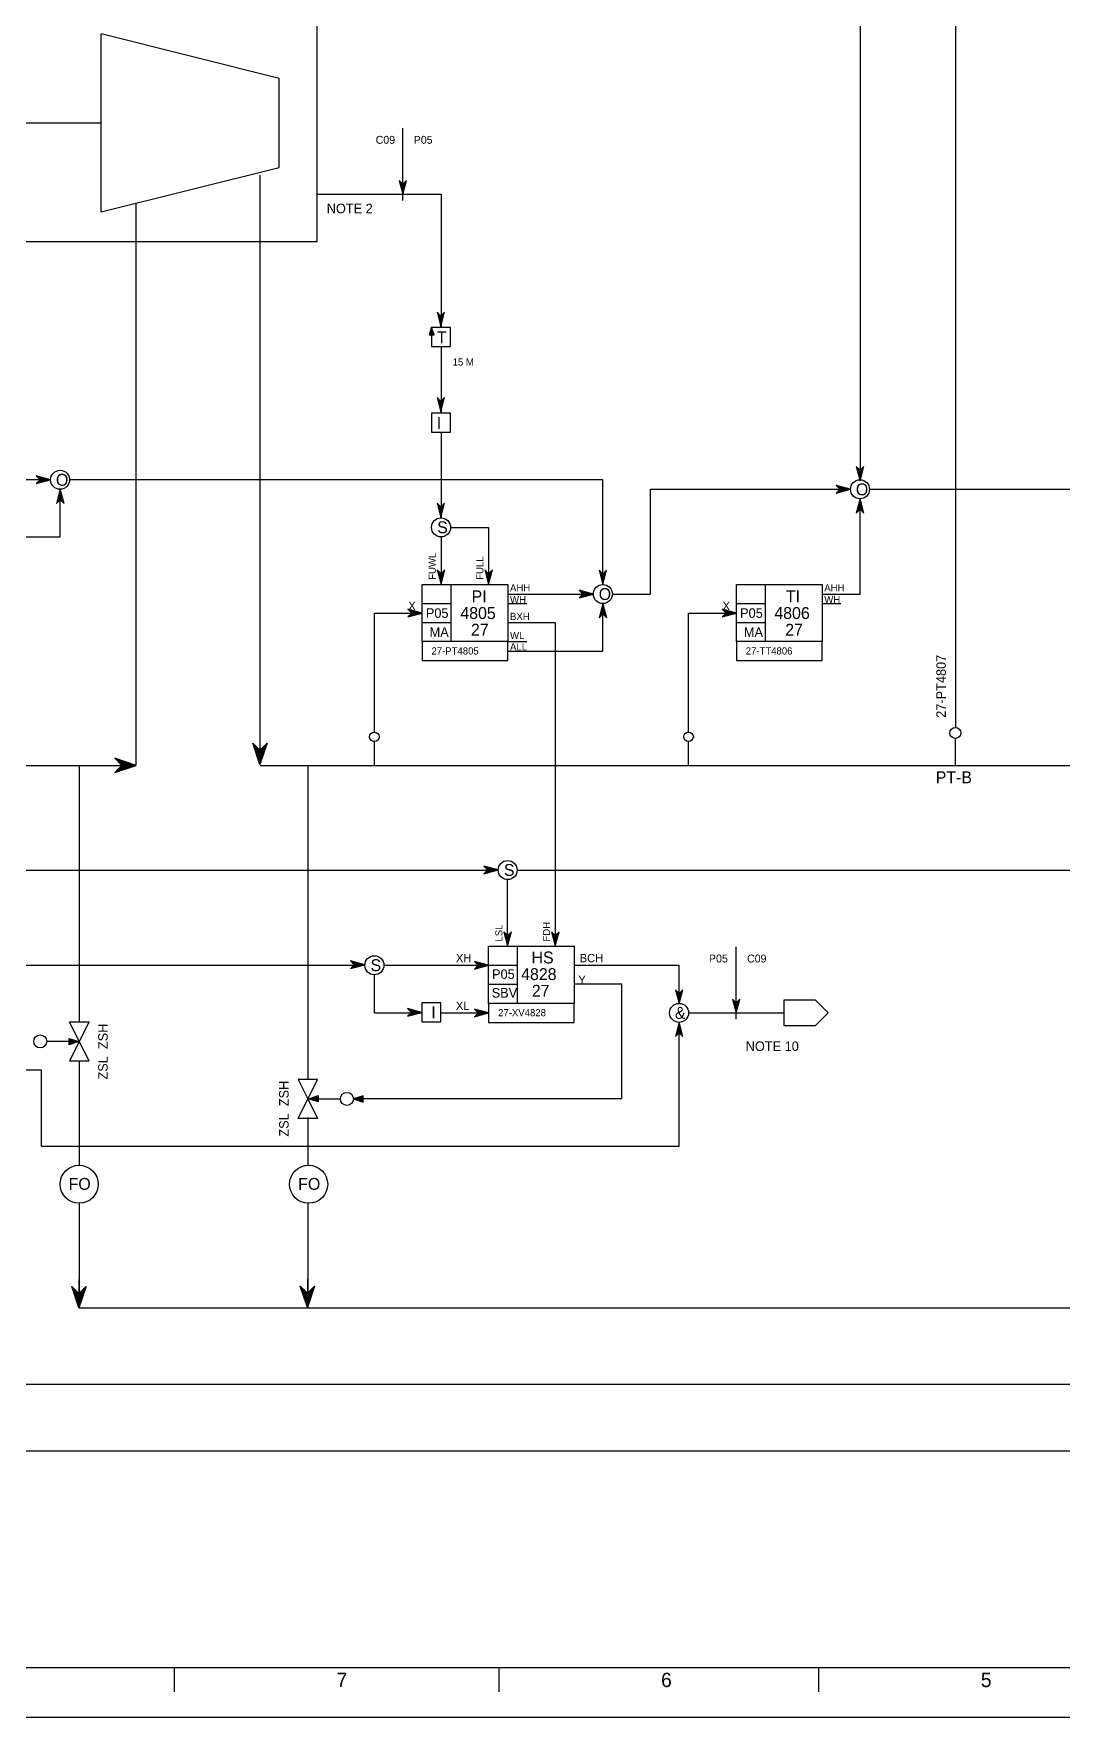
# Model space of a CAD drawing. Extents: x 0 to 841, y 0 to 594.
# Drawn here: x 321.6 to 537.7, y 0 to 353.7 of the extents above; entities that cross this region are included whole.
import ezdxf

# ---------------------------------------------------------------- set-up
doc = ezdxf.new("R2010")
doc.units = 0
for name, color, linetype in [('01-LIN-025-A', 7, 'Continuous'), ('08-LIN-050-A', 7, 'Continuous'), ('09-LIN-050-B', 7, 'Continuous'), ('12-LIN-100-A', 7, 'Continuous'), ('18-LIN-025-SP', 7, 'Continuous'), ('45-', 7, 'Continuous'), ('46-', 7, 'Continuous'), ('47-', 7, 'Continuous'), ('48-BOR-018', 7, 'Continuous'), ('50-REV-035-TRNG', 7, 'Continuous'), ('60-', 7, 'Continuous')]:
    doc.layers.add(name, color=color, linetype=linetype)

msp = doc.modelspace()

# ---------------------------------------------------------------- linework, layer by layer
at = {"layer": '01-LIN-025-A'}
for p, q in [((407.18, 288), (407.18, 274)), ((407.18, 270), (407.18, 252)), ((407.18, 248), (407.18, 238)), ((421.18, 236), (439.18, 236)), ((421.18, 234), (425.18, 234)), ((487.18, 234), (491.18, 234)), ((421.18, 226), (425.18, 226)), ((301.18, 178), (419.18, 178)), ((421.18, 162), (421.18, 176)), ((393.18, 148), (393.18, 156)), ((457.18, 150), (457.18, 158)), ((457.18, 120), (457.18, 146)), ((323.18, 136), (323.18, 120)), ((281.18, 56), (594, 56)), ((648.95, 10.38), (10.33, 10.38)), ((648.95, 10.38), (10.33, 10.38)), ((351.14, 10.38), (351.14, 5.35)), ((351.14, 10.38), (351.14, 5.35)), ((419.3, 10.38), (419.3, 5.35)), ((419.3, 10.38), (419.3, 5.35)), ((486.46, 10.38), (486.46, 5.35)), ((486.46, 10.38), (486.46, 5.35))]:
    msp.add_line(p, q, dxfattribs=at)
for points in [[(515.21, 475.01), (515.21, 208)], [(495.18, 426), (495.18, 262)], [(399.18, 318.7), (399.18, 333.85)], [(381.18, 320), (407.18, 320)], [(407.18, 320), (407.18, 292)], [(325.18, 260), (263.18, 260), (263.18, 236), (249.18, 236)], [(441.18, 238), (441.18, 260), (329.18, 260)], [(313.18, 248), (327.18, 248), (327.18, 258)], [(443.18, 236), (451.18, 236), (451.18, 258), (493.18, 258)], [(487.18, 236), (495.18, 236), (495.18, 256)], [(497.18, 258), (596, 258), (738, 258)], [(409.18, 250), (415.18, 250), (417.18, 250), (417.18, 238)], [(423.18, 178), (640, 178), (640, 244), (668, 244)], [(421.18, 224), (441.18, 224), (441.18, 234)], [(421.18, 230), (431.18, 230), (431.18, 162)], [(369.16, 206.17), (369.16, 200.17)], [(367.66, 204.67), (369.16, 203.17), (370.66, 204.67), (369.16, 200.17), (367.66, 204.67)], [(367.76, 204.57), (367.69, 204.57)], [(367.86, 204.47), (367.72, 204.47)], [(367.96, 204.37), (367.76, 204.37)], [(368.06, 204.27), (367.79, 204.27)], [(368.16, 204.17), (367.82, 204.17)], [(368.26, 204.07), (367.86, 204.07)], [(368.36, 203.97), (367.89, 203.97)], [(368.46, 203.87), (367.92, 203.87)], [(368.56, 203.77), (367.96, 203.77)], [(368.66, 203.67), (367.99, 203.67)], [(368.76, 203.57), (368.02, 203.57)], [(368.86, 203.47), (368.06, 203.47)], [(368.96, 203.37), (368.09, 203.37)], [(369.06, 203.27), (368.12, 203.27)], [(369.16, 203.17), (368.16, 203.17)], [(370.12, 203.07), (368.19, 203.07)], [(370.09, 202.97), (368.22, 202.97)], [(370.06, 202.87), (368.26, 202.87)], [(370.02, 202.77), (368.29, 202.77)], [(369.99, 202.67), (368.32, 202.67)], [(369.96, 202.57), (368.36, 202.57)], [(369.92, 202.47), (368.39, 202.47)], [(369.89, 202.37), (368.42, 202.37)], [(369.86, 202.27), (368.46, 202.27)], [(369.82, 202.17), (368.49, 202.17)], [(369.79, 202.07), (368.52, 202.07)], [(369.76, 201.97), (368.56, 201.97)], [(369.72, 201.87), (368.59, 201.87)], [(369.69, 201.77), (368.62, 201.77)], [(369.66, 201.67), (368.66, 201.67)], [(370.16, 203.17), (369.16, 203.17)], [(370.19, 203.27), (369.26, 203.27)], [(370.22, 203.37), (369.36, 203.37)], [(370.26, 203.47), (369.46, 203.47)], [(370.29, 203.57), (369.56, 203.57)], [(370.32, 203.67), (369.66, 203.67)], [(370.36, 203.77), (369.76, 203.77)], [(370.39, 203.87), (369.86, 203.87)], [(370.42, 203.97), (369.96, 203.97)], [(370.46, 204.07), (370.06, 204.07)], [(370.49, 204.17), (370.16, 204.17)], [(370.52, 204.27), (370.26, 204.27)], [(370.56, 204.37), (370.36, 204.37)], [(370.59, 204.47), (370.46, 204.47)], [(370.62, 204.57), (370.56, 204.57)], [(337.18, 200), (343.18, 200)], [(338.68, 201.5), (340.18, 200), (338.68, 198.5), (343.18, 200), (338.68, 201.5)], [(338.78, 201.4), (338.78, 201.47)], [(338.78, 198.53), (338.78, 198.6)], [(338.88, 201.3), (338.88, 201.43)], [(338.88, 198.57), (338.88, 198.7)], [(338.98, 201.2), (338.98, 201.4)], [(338.98, 198.6), (338.98, 198.8)], [(339.08, 201.1), (339.08, 201.37)], [(339.08, 198.63), (339.08, 198.9)], [(339.18, 201), (339.18, 201.33)], [(339.18, 198.67), (339.18, 199)], [(339.28, 200.9), (339.28, 201.3)], [(339.28, 198.7), (339.28, 199.1)], [(339.38, 200.8), (339.38, 201.27)], [(339.38, 198.73), (339.38, 199.2)], [(339.48, 200.7), (339.48, 201.23)], [(339.48, 198.77), (339.48, 199.3)], [(339.58, 200.6), (339.58, 201.2)], [(339.58, 198.8), (339.58, 199.4)], [(339.68, 200.5), (339.68, 201.17)], [(339.68, 198.83), (339.68, 199.5)], [(339.78, 200.4), (339.78, 201.13)], [(339.78, 198.87), (339.78, 199.6)], [(339.88, 200.3), (339.88, 201.1)], [(339.88, 198.9), (339.88, 199.7)], [(339.98, 200.2), (339.98, 201.07)], [(339.98, 198.93), (339.98, 199.8)], [(340.08, 200.1), (340.08, 201.03)], [(340.08, 198.97), (340.08, 199.9)], [(340.18, 200), (340.18, 201)], [(340.18, 199), (340.18, 200)], [(340.28, 199.03), (340.28, 200.97)], [(340.38, 199.07), (340.38, 200.93)], [(340.48, 199.1), (340.48, 200.9)], [(340.58, 199.13), (340.58, 200.87)], [(340.68, 199.17), (340.68, 200.83)], [(340.78, 199.2), (340.78, 200.8)], [(340.88, 199.23), (340.88, 200.77)], [(340.98, 199.27), (340.98, 200.73)], [(341.08, 199.3), (341.08, 200.7)], [(341.18, 199.33), (341.18, 200.67)], [(341.28, 199.37), (341.28, 200.63)], [(341.38, 199.4), (341.38, 200.6)], [(341.48, 199.43), (341.48, 200.57)], [(341.58, 199.47), (341.58, 200.53)], [(341.68, 199.5), (341.68, 200.5)], [(341.78, 199.53), (341.78, 200.47)], [(341.88, 199.57), (341.88, 200.43)], [(341.98, 199.6), (341.98, 200.4)], [(342.08, 199.63), (342.08, 200.37)], [(342.18, 199.67), (342.18, 200.33)], [(342.28, 199.7), (342.28, 200.3)], [(342.38, 199.73), (342.38, 200.27)], [(342.48, 199.77), (342.48, 200.23)], [(342.58, 199.8), (342.58, 200.2)], [(342.68, 199.83), (342.68, 200.17)], [(342.78, 199.87), (342.78, 200.13)], [(342.88, 199.9), (342.88, 200.1)], [(342.98, 199.93), (342.98, 200.07)], [(343.08, 199.97), (343.08, 200.03)], [(369.62, 201.57), (368.69, 201.57)], [(369.59, 201.47), (368.72, 201.47)], [(369.56, 201.37), (368.76, 201.37)], [(369.52, 201.27), (368.79, 201.27)], [(369.49, 201.17), (368.82, 201.17)], [(369.46, 201.07), (368.86, 201.07)], [(369.42, 200.97), (368.89, 200.97)], [(369.39, 200.87), (368.92, 200.87)], [(369.36, 200.77), (368.96, 200.77)], [(369.32, 200.67), (368.99, 200.67)], [(369.29, 200.57), (369.02, 200.57)], [(369.26, 200.47), (369.06, 200.47)], [(369.22, 200.37), (369.09, 200.37)], [(369.19, 200.27), (369.12, 200.27)], [(469.18, 146.7), (469.18, 161.85)], [(273.18, 158), (389.18, 158)], [(395.18, 158), (417.18, 158)], [(435.18, 158), (457.18, 158)], [(389.18, 130), (445.18, 130), (445.18, 154), (435.18, 154)], [(393.18, 148), (403.18, 148)], [(407.18, 148), (417.18, 148)], [(459.18, 148), (479.18, 148)], [(313.18, 136), (323.18, 136)], [(323.18, 120), (457.18, 120)], [(331.13, 92.02), (331.13, 86.02)], [(379.13, 92.09), (379.13, 86.09)], [(329.63, 90.52), (331.13, 89.02), (332.63, 90.52), (331.13, 86.02), (329.63, 90.52)], [(329.73, 90.42), (329.66, 90.42)], [(329.83, 90.32), (329.7, 90.32)], [(329.93, 90.22), (329.73, 90.22)], [(330.03, 90.12), (329.76, 90.12)], [(330.13, 90.02), (329.8, 90.02)], [(330.23, 89.92), (329.83, 89.92)], [(330.33, 89.82), (329.86, 89.82)], [(330.43, 89.72), (329.9, 89.72)], [(330.53, 89.62), (329.93, 89.62)], [(330.63, 89.52), (329.96, 89.52)], [(330.73, 89.42), (330, 89.42)], [(330.83, 89.32), (330.03, 89.32)], [(330.93, 89.22), (330.06, 89.22)], [(331.03, 89.12), (330.1, 89.12)], [(331.13, 89.02), (330.13, 89.02)], [(332.1, 88.92), (330.16, 88.92)], [(332.06, 88.82), (330.2, 88.82)], [(332.03, 88.72), (330.23, 88.72)], [(332, 88.62), (330.26, 88.62)], [(331.96, 88.52), (330.3, 88.52)], [(332.13, 89.02), (331.13, 89.02)], [(332.16, 89.12), (331.23, 89.12)], [(332.2, 89.22), (331.33, 89.22)], [(332.23, 89.32), (331.43, 89.32)], [(332.26, 89.42), (331.53, 89.42)], [(332.3, 89.52), (331.63, 89.52)], [(332.33, 89.62), (331.73, 89.62)], [(332.36, 89.72), (331.83, 89.72)], [(332.4, 89.82), (331.93, 89.82)], [(332.43, 89.92), (332.03, 89.92)], [(332.46, 90.02), (332.13, 90.02)], [(332.5, 90.12), (332.23, 90.12)], [(332.53, 90.22), (332.33, 90.22)], [(332.56, 90.32), (332.43, 90.32)], [(332.6, 90.42), (332.53, 90.42)], [(377.63, 90.59), (379.13, 89.09), (380.63, 90.59), (379.13, 86.09), (377.63, 90.59)], [(377.73, 90.49), (377.66, 90.49)], [(377.83, 90.39), (377.7, 90.39)], [(377.93, 90.29), (377.73, 90.29)], [(378.03, 90.19), (377.76, 90.19)], [(378.13, 90.09), (377.8, 90.09)], [(378.23, 89.99), (377.83, 89.99)], [(378.33, 89.89), (377.86, 89.89)], [(378.43, 89.79), (377.9, 89.79)], [(378.53, 89.69), (377.93, 89.69)], [(378.63, 89.59), (377.96, 89.59)], [(378.73, 89.49), (378, 89.49)], [(378.83, 89.39), (378.03, 89.39)], [(378.93, 89.29), (378.06, 89.29)], [(379.03, 89.19), (378.1, 89.19)], [(379.13, 89.09), (378.13, 89.09)], [(380.1, 88.99), (378.16, 88.99)], [(380.06, 88.89), (378.2, 88.89)], [(380.03, 88.79), (378.23, 88.79)], [(380, 88.69), (378.26, 88.69)], [(379.96, 88.59), (378.3, 88.59)], [(379.93, 88.49), (378.33, 88.49)], [(380.13, 89.09), (379.13, 89.09)], [(380.16, 89.19), (379.23, 89.19)], [(380.2, 89.29), (379.33, 89.29)], [(380.23, 89.39), (379.43, 89.39)], [(380.26, 89.49), (379.53, 89.49)], [(380.3, 89.59), (379.63, 89.59)], [(380.33, 89.69), (379.73, 89.69)], [(380.36, 89.79), (379.83, 89.79)], [(380.4, 89.89), (379.93, 89.89)], [(380.43, 89.99), (380.03, 89.99)], [(380.46, 90.09), (380.13, 90.09)], [(380.5, 90.19), (380.23, 90.19)], [(380.53, 90.29), (380.33, 90.29)], [(380.56, 90.39), (380.43, 90.39)], [(380.6, 90.49), (380.53, 90.49)], [(331.93, 88.42), (330.33, 88.42)], [(331.9, 88.32), (330.36, 88.32)], [(331.86, 88.22), (330.4, 88.22)], [(331.83, 88.12), (330.43, 88.12)], [(331.8, 88.02), (330.46, 88.02)], [(331.76, 87.92), (330.5, 87.92)], [(331.73, 87.82), (330.53, 87.82)], [(331.7, 87.72), (330.56, 87.72)], [(331.66, 87.62), (330.6, 87.62)], [(331.63, 87.52), (330.63, 87.52)], [(331.6, 87.42), (330.66, 87.42)], [(331.56, 87.32), (330.7, 87.32)], [(331.53, 87.22), (330.73, 87.22)], [(331.5, 87.12), (330.76, 87.12)], [(331.46, 87.02), (330.8, 87.02)], [(331.43, 86.92), (330.83, 86.92)], [(331.4, 86.82), (330.86, 86.82)], [(331.36, 86.72), (330.9, 86.72)], [(331.33, 86.62), (330.93, 86.62)], [(331.3, 86.52), (330.96, 86.52)], [(331.26, 86.42), (331, 86.42)], [(331.23, 86.32), (331.03, 86.32)], [(331.2, 86.22), (331.06, 86.22)], [(331.16, 86.12), (331.1, 86.12)], [(379.9, 88.39), (378.36, 88.39)], [(379.86, 88.29), (378.4, 88.29)], [(379.83, 88.19), (378.43, 88.19)], [(379.8, 88.09), (378.46, 88.09)], [(379.76, 87.99), (378.5, 87.99)], [(379.73, 87.89), (378.53, 87.89)], [(379.7, 87.79), (378.56, 87.79)], [(379.66, 87.69), (378.6, 87.69)], [(379.63, 87.59), (378.63, 87.59)], [(379.6, 87.49), (378.66, 87.49)], [(379.56, 87.39), (378.7, 87.39)], [(379.53, 87.29), (378.73, 87.29)], [(379.5, 87.19), (378.76, 87.19)], [(379.46, 87.09), (378.8, 87.09)], [(379.43, 86.99), (378.83, 86.99)], [(379.4, 86.89), (378.86, 86.89)], [(379.36, 86.79), (378.9, 86.79)], [(379.33, 86.69), (378.93, 86.69)], [(379.3, 86.59), (378.96, 86.59)], [(379.26, 86.49), (379, 86.49)], [(379.23, 86.39), (379.03, 86.39)], [(379.2, 86.29), (379.06, 86.29)], [(379.16, 86.19), (379.1, 86.19)], [(254.05, 70), (594, 70)]]:
    msp.add_lwpolyline(points, dxfattribs=at)
for points in [[(405.18, 292), (405.18, 288), (409.18, 288), (409.18, 292)], [(405.18, 274), (405.18, 270), (409.18, 270), (409.18, 274)]]:
    msp.add_lwpolyline(points, close=True, dxfattribs=at)
for centre, radius in [((327.18, 260), 2), ((495.18, 258), 2), ((407.18, 250), 2), ((441.18, 236), 2), ((421.18, 178), 2), ((393.18, 158), 2), ((457.18, 148), 2), ((331.18, 112), 4), ((379.38, 112), 4)]:
    msp.add_circle(centre, radius, dxfattribs=at)
at = {"layer": '08-LIN-050-A'}
for p, q in [((369.18, 200.16), (369.18, 324)), ((343.18, 200.08), (343.18, 318)), ((49, 200), (343.18, 200)), ((379.18, 200), (379.18, 134)), ((331.18, 138), (331.18, 116)), ((379.18, 126), (379.18, 116)), ((379.18, 108), (379.18, 86))]:
    msp.add_line(p, q, dxfattribs=at)
for points in [[(331.18, 200), (331.18, 146)], [(369.18, 200), (477.18, 200), (568, 200)], [(331.18, 108), (331.18, 86), (600, 86)]]:
    msp.add_lwpolyline(points, dxfattribs=at)
at = {"layer": '09-LIN-050-B'}
msp.add_lwpolyline([(0, 0), (841, 0), (841, 594), (0, 594)], close=True, dxfattribs=at)
msp.add_lwpolyline([(0, 0), (841, 0), (841, 594), (0, 594)], close=True, dxfattribs=at)
at = {"layer": '12-LIN-100-A'}
for p, q in [((479.18, 150.66), (479.18, 145.34)), ((485.83, 150.66), (479.18, 150.66)), ((488.49, 148), (485.83, 150.66)), ((479.18, 145.34), (485.83, 145.34)), ((485.83, 145.34), (488.49, 148))]:
    msp.add_line(p, q, dxfattribs=at)
at = {"layer": '18-LIN-025-SP'}
msp.add_lwpolyline([(233.18, 310.03), (381.18, 310.03), (381.18, 382.03), (233.18, 382.03)], close=True, dxfattribs=at)
at = {"layer": '46-'}
for p, q in [((399.18, 322.09), (398.42, 322.85)), ((398.42, 322.85), (399.18, 320)), ((399.18, 321.9), (398.61, 322.47)), ((398.61, 322.47), (399.18, 320.38)), ((399.18, 321.71), (398.8, 322.09)), ((398.8, 322.09), (399.18, 320.76)), ((399.18, 320), (399.94, 322.85)), ((399.94, 322.85), (399.18, 322.09)), ((399.18, 320.38), (399.75, 322.47)), ((399.75, 322.47), (399.18, 321.9)), ((399.18, 320.76), (399.56, 322.09)), ((399.56, 322.09), (399.18, 321.71)), ((399.18, 321.52), (398.99, 321.71)), ((398.99, 321.71), (399.18, 321.14)), ((399.18, 321.14), (399.37, 321.71)), ((399.37, 321.71), (399.18, 321.52)), ((407.14, 294.39), (406.34, 295.19)), ((406.34, 295.19), (407.14, 292.19)), ((407.14, 294.19), (406.54, 294.79)), ((406.54, 294.79), (407.14, 292.59)), ((407.14, 293.99), (406.74, 294.39)), ((406.74, 294.39), (407.14, 292.99)), ((407.14, 293.79), (406.94, 293.99)), ((406.94, 293.99), (407.14, 293.39)), ((407.14, 292.19), (407.94, 295.19)), ((407.94, 295.19), (407.14, 294.39)), ((407.14, 292.59), (407.74, 294.79)), ((407.74, 294.79), (407.14, 294.19)), ((407.14, 292.99), (407.54, 294.39)), ((407.54, 294.39), (407.14, 293.99)), ((407.14, 293.39), (407.34, 293.99)), ((407.34, 293.99), (407.14, 293.79)), ((407.14, 276.48), (406.34, 277.28)), ((406.34, 277.28), (407.14, 274.28)), ((407.14, 276.28), (406.54, 276.88)), ((406.54, 276.88), (407.14, 274.68)), ((407.14, 276.08), (406.74, 276.48)), ((406.74, 276.48), (407.14, 275.08)), ((407.14, 275.88), (406.94, 276.08)), ((406.94, 276.08), (407.14, 275.48)), ((407.14, 274.28), (407.94, 277.28)), ((407.94, 277.28), (407.14, 276.48)), ((407.14, 274.68), (407.74, 276.88)), ((407.74, 276.88), (407.14, 276.28)), ((407.14, 275.08), (407.54, 276.48)), ((407.54, 276.48), (407.14, 276.08)), ((407.14, 275.48), (407.34, 276.08)), ((407.34, 276.08), (407.14, 275.88)), ((495.18, 262), (494.38, 262.8)), ((494.38, 262.8), (495.18, 259.8)), ((495.18, 261.8), (494.58, 262.4)), ((494.58, 262.4), (495.18, 260.2)), ((495.18, 261.6), (494.78, 262)), ((494.78, 262), (495.18, 260.6)), ((495.18, 259.8), (495.98, 262.8)), ((495.98, 262.8), (495.18, 262)), ((495.18, 260.2), (495.78, 262.4)), ((495.78, 262.4), (495.18, 261.8)), ((495.18, 260.6), (495.58, 262)), ((495.58, 262), (495.18, 261.6)), ((325.18, 260), (322.18, 260.8)), ((322.18, 260.8), (322.98, 260)), ((322.98, 260), (322.18, 259.2)), ((322.18, 259.2), (325.18, 260)), ((324.78, 260), (322.58, 260.6)), ((322.58, 260.6), (323.18, 260)), ((323.18, 260), (322.58, 259.4)), ((322.58, 259.4), (324.78, 260)), ((324.38, 260), (322.98, 260.4)), ((322.98, 260.4), (323.38, 260)), ((323.38, 260), (322.98, 259.6)), ((322.98, 259.6), (324.38, 260)), ((323.98, 260), (323.38, 260.2)), ((323.38, 260.2), (323.58, 260)), ((323.58, 260), (323.38, 259.8)), ((323.38, 259.8), (323.98, 260)), ((493.18, 258), (490.18, 258.8)), ((490.18, 258.8), (490.98, 258)), ((492.78, 258), (490.58, 258.6)), ((490.58, 258.6), (491.18, 258)), ((492.38, 258), (490.98, 258.4)), ((490.98, 258.4), (491.38, 258)), ((495.18, 261.4), (494.98, 261.6)), ((494.98, 261.6), (495.18, 261)), ((495.18, 261), (495.38, 261.6)), ((495.38, 261.6), (495.18, 261.4)), ((327.2, 258.02), (326.4, 255.02)), ((326.4, 255.02), (327.2, 255.82)), ((327.2, 257.62), (326.6, 255.42)), ((326.6, 255.42), (327.2, 256.02)), ((327.2, 257.22), (326.8, 255.82)), ((326.8, 255.82), (327.2, 256.22)), ((327.2, 256.82), (327, 256.22)), ((327, 256.22), (327.2, 256.42)), ((328, 255.02), (327.2, 258.02)), ((327.8, 255.42), (327.2, 257.62)), ((327.6, 255.82), (327.2, 257.22)), ((327.4, 256.22), (327.2, 256.82)), ((327.2, 256.42), (327.4, 256.22)), ((327.2, 256.22), (327.6, 255.82)), ((327.2, 256.02), (327.8, 255.42)), ((327.2, 255.82), (328, 255.02)), ((407.14, 254.27), (406.34, 255.07)), ((406.34, 255.07), (407.14, 252.07)), ((407.14, 252.07), (407.94, 255.07)), ((407.94, 255.07), (407.14, 254.27)), ((490.98, 258), (490.18, 257.2)), ((490.18, 257.2), (493.18, 258)), ((491.18, 258), (490.58, 257.4)), ((490.58, 257.4), (492.78, 258)), ((491.38, 258), (490.98, 257.6)), ((490.98, 257.6), (492.38, 258)), ((491.98, 258), (491.38, 258.2)), ((491.38, 258.2), (491.58, 258)), ((491.58, 258), (491.38, 257.8)), ((491.38, 257.8), (491.98, 258)), ((495.2, 256.02), (494.4, 253.02)), ((495.2, 255.62), (494.6, 253.42)), ((495.2, 255.22), (494.8, 253.82)), ((495.2, 254.82), (495, 254.22)), ((496, 253.02), (495.2, 256.02)), ((495.8, 253.42), (495.2, 255.62)), ((495.6, 253.82), (495.2, 255.22)), ((495.4, 254.22), (495.2, 254.82)), ((407.14, 254.07), (406.54, 254.67)), ((406.54, 254.67), (407.14, 252.47)), ((407.14, 253.87), (406.74, 254.27)), ((406.74, 254.27), (407.14, 252.87)), ((407.14, 253.67), (406.94, 253.87)), ((406.94, 253.87), (407.14, 253.27)), ((407.14, 252.47), (407.74, 254.67)), ((407.74, 254.67), (407.14, 254.07)), ((407.14, 252.87), (407.54, 254.27)), ((407.54, 254.27), (407.14, 253.87)), ((407.14, 253.27), (407.34, 253.87)), ((407.34, 253.87), (407.14, 253.67)), ((494.4, 253.02), (495.2, 253.82)), ((494.6, 253.42), (495.2, 254.02)), ((494.8, 253.82), (495.2, 254.22)), ((495, 254.22), (495.2, 254.42)), ((495.2, 254.42), (495.4, 254.22)), ((495.2, 254.22), (495.6, 253.82)), ((495.2, 254.02), (495.8, 253.42)), ((495.2, 253.82), (496, 253.02)), ((407.18, 240.26), (406.38, 241.06)), ((406.38, 241.06), (407.18, 238.06)), ((407.18, 240.06), (406.58, 240.66)), ((406.58, 240.66), (407.18, 238.46)), ((407.18, 238.06), (407.98, 241.06)), ((407.98, 241.06), (407.18, 240.26)), ((407.18, 238.46), (407.78, 240.66)), ((407.78, 240.66), (407.18, 240.06)), ((417.18, 240.26), (416.38, 241.06)), ((416.38, 241.06), (417.18, 238.06)), ((417.18, 240.06), (416.58, 240.66)), ((416.58, 240.66), (417.18, 238.46)), ((417.18, 238.06), (417.98, 241.06)), ((417.98, 241.06), (417.18, 240.26)), ((417.18, 238.46), (417.78, 240.66)), ((417.78, 240.66), (417.18, 240.06)), ((441.17, 240.2), (440.37, 241)), ((440.37, 241), (441.17, 238)), ((441.17, 240), (440.57, 240.6)), ((440.57, 240.6), (441.17, 238.4)), ((441.17, 238), (441.97, 241)), ((441.97, 241), (441.17, 240.2)), ((441.17, 238.4), (441.77, 240.6)), ((441.77, 240.6), (441.17, 240)), ((407.18, 239.86), (406.78, 240.26)), ((406.78, 240.26), (407.18, 238.86)), ((407.18, 239.66), (406.98, 239.86)), ((406.98, 239.86), (407.18, 239.26)), ((407.18, 238.86), (407.58, 240.26)), ((407.58, 240.26), (407.18, 239.86)), ((407.18, 239.26), (407.38, 239.86)), ((407.38, 239.86), (407.18, 239.66)), ((417.18, 239.86), (416.78, 240.26)), ((416.78, 240.26), (417.18, 238.86)), ((417.18, 239.66), (416.98, 239.86)), ((416.98, 239.86), (417.18, 239.26)), ((417.18, 238.86), (417.58, 240.26)), ((417.58, 240.26), (417.18, 239.86)), ((417.18, 239.26), (417.38, 239.86)), ((417.38, 239.86), (417.18, 239.66)), ((441.17, 239.8), (440.77, 240.2)), ((440.77, 240.2), (441.17, 238.8)), ((441.17, 239.6), (440.97, 239.8)), ((440.97, 239.8), (441.17, 239.2)), ((441.17, 238.8), (441.57, 240.2)), ((441.57, 240.2), (441.17, 239.8)), ((441.17, 239.2), (441.37, 239.8)), ((441.37, 239.8), (441.17, 239.6)), ((439.18, 236), (436.18, 236.8)), ((436.18, 236.8), (436.98, 236)), ((436.98, 236), (436.18, 235.2)), ((436.18, 235.2), (439.18, 236)), ((438.78, 236), (436.58, 236.6)), ((436.58, 236.6), (437.18, 236)), ((437.18, 236), (436.58, 235.4)), ((436.58, 235.4), (438.78, 236)), ((438.38, 236), (436.98, 236.4)), ((436.98, 236.4), (437.38, 236)), ((437.38, 236), (436.98, 235.6)), ((436.98, 235.6), (438.38, 236)), ((437.98, 236), (437.38, 236.2)), ((437.38, 236.2), (437.58, 236)), ((437.58, 236), (437.38, 235.8)), ((437.38, 235.8), (437.98, 236)), ((441.2, 234.02), (440.4, 231.02)), ((441.2, 233.62), (440.6, 231.42)), ((442, 231.02), (441.2, 234.02)), ((441.8, 231.42), (441.2, 233.62)), ((403.24, 232), (400.24, 232.8)), ((400.24, 232.8), (401.04, 232)), ((401.04, 232), (400.24, 231.2)), ((400.24, 231.2), (403.24, 232)), ((402.84, 232), (400.64, 232.6)), ((400.64, 232.6), (401.24, 232)), ((401.24, 232), (400.64, 231.4)), ((400.64, 231.4), (402.84, 232)), ((402.44, 232), (401.04, 232.4)), ((401.04, 232.4), (401.44, 232)), ((401.44, 232), (401.04, 231.6)), ((401.04, 231.6), (402.44, 232)), ((402.04, 232), (401.44, 232.2)), ((401.44, 232.2), (401.64, 232)), ((401.64, 232), (401.44, 231.8)), ((401.44, 231.8), (402.04, 232)), ((440.4, 231.02), (441.2, 231.82)), ((440.6, 231.42), (441.2, 232.02)), ((441.2, 233.22), (440.8, 231.82)), ((440.8, 231.82), (441.2, 232.22)), ((441.2, 232.82), (441, 232.22)), ((441, 232.22), (441.2, 232.42)), ((441.6, 231.82), (441.2, 233.22)), ((441.4, 232.22), (441.2, 232.82)), ((441.2, 232.42), (441.4, 232.22)), ((441.2, 232.22), (441.6, 231.82)), ((441.2, 232.02), (441.8, 231.42)), ((441.2, 231.82), (442, 231.02)), ((469.24, 232), (466.24, 232.8)), ((466.24, 232.8), (467.04, 232)), ((467.04, 232), (466.24, 231.2)), ((466.24, 231.2), (469.24, 232)), ((468.84, 232), (466.64, 232.6)), ((466.64, 232.6), (467.24, 232)), ((467.24, 232), (466.64, 231.4)), ((466.64, 231.4), (468.84, 232)), ((468.44, 232), (467.04, 232.4)), ((467.04, 232.4), (467.44, 232)), ((467.44, 232), (467.04, 231.6)), ((467.04, 231.6), (468.44, 232)), ((468.04, 232), (467.44, 232.2)), ((467.44, 232.2), (467.64, 232)), ((467.64, 232), (467.44, 231.8)), ((467.44, 231.8), (468.04, 232)), ((419.18, 178.04), (416.18, 178.84)), ((416.18, 178.84), (416.98, 178.04)), ((416.98, 178.04), (416.18, 177.24)), ((416.18, 177.24), (419.18, 178.04)), ((418.78, 178.04), (416.58, 178.64)), ((416.58, 178.64), (417.18, 178.04)), ((417.18, 178.04), (416.58, 177.44)), ((416.58, 177.44), (418.78, 178.04)), ((418.38, 178.04), (416.98, 178.44)), ((416.98, 178.44), (417.38, 178.04)), ((417.38, 178.04), (416.98, 177.64)), ((416.98, 177.64), (418.38, 178.04)), ((417.98, 178.04), (417.38, 178.24)), ((417.38, 178.24), (417.58, 178.04)), ((417.58, 178.04), (417.38, 177.84)), ((417.38, 177.84), (417.98, 178.04)), ((421.18, 164.26), (420.38, 165.06)), ((420.38, 165.06), (421.18, 162.06)), ((421.18, 164.06), (420.58, 164.66)), ((420.58, 164.66), (421.18, 162.46)), ((421.18, 163.86), (420.78, 164.26)), ((420.78, 164.26), (421.18, 162.86)), ((421.18, 163.66), (420.98, 163.86)), ((420.98, 163.86), (421.18, 163.26)), ((421.18, 162.06), (421.98, 165.06)), ((421.98, 165.06), (421.18, 164.26)), ((421.18, 162.46), (421.78, 164.66)), ((421.78, 164.66), (421.18, 164.06)), ((421.18, 162.86), (421.58, 164.26)), ((421.58, 164.26), (421.18, 163.86)), ((421.18, 163.26), (421.38, 163.86)), ((421.38, 163.86), (421.18, 163.66)), ((431.18, 164.26), (430.38, 165.06)), ((430.38, 165.06), (431.18, 162.06)), ((431.18, 164.06), (430.58, 164.66)), ((430.58, 164.66), (431.18, 162.46)), ((431.18, 163.86), (430.78, 164.26)), ((430.78, 164.26), (431.18, 162.86)), ((431.18, 163.66), (430.98, 163.86)), ((430.98, 163.86), (431.18, 163.26)), ((431.18, 162.06), (431.98, 165.06)), ((431.98, 165.06), (431.18, 164.26)), ((431.18, 162.46), (431.78, 164.66)), ((431.78, 164.66), (431.18, 164.06)), ((431.18, 162.86), (431.58, 164.26)), ((431.58, 164.26), (431.18, 163.86)), ((431.18, 163.26), (431.38, 163.86)), ((431.38, 163.86), (431.18, 163.66)), ((391.15, 158.11), (388.15, 158.91)), ((388.15, 158.91), (388.95, 158.11)), ((388.95, 158.11), (388.15, 157.31)), ((388.15, 157.31), (391.15, 158.11)), ((390.75, 158.11), (388.55, 158.71)), ((388.55, 158.71), (389.15, 158.11)), ((389.15, 158.11), (388.55, 157.51)), ((388.55, 157.51), (390.75, 158.11)), ((390.35, 158.11), (388.95, 158.51)), ((388.95, 158.51), (389.35, 158.11)), ((389.35, 158.11), (388.95, 157.71)), ((388.95, 157.71), (390.35, 158.11)), ((389.95, 158.11), (389.35, 158.31)), ((389.35, 158.31), (389.55, 158.11)), ((389.55, 158.11), (389.35, 157.91)), ((389.35, 157.91), (389.95, 158.11)), ((417.18, 158), (414.18, 158.8)), ((414.18, 158.8), (414.98, 158)), ((414.98, 158), (414.18, 157.2)), ((414.18, 157.2), (417.18, 158)), ((416.78, 158), (414.58, 158.6)), ((414.58, 158.6), (415.18, 158)), ((415.18, 158), (414.58, 157.4)), ((414.58, 157.4), (416.78, 158)), ((416.38, 158), (414.98, 158.4)), ((414.98, 158.4), (415.38, 158)), ((415.38, 158), (414.98, 157.6)), ((414.98, 157.6), (416.38, 158)), ((415.98, 158), (415.38, 158.2)), ((415.38, 158.2), (415.58, 158)), ((415.58, 158), (415.38, 157.8)), ((415.38, 157.8), (415.98, 158)), ((457.18, 152.09), (456.42, 152.85)), ((456.42, 152.85), (457.18, 150)), ((457.18, 151.9), (456.61, 152.47)), ((456.61, 152.47), (457.18, 150.38)), ((457.18, 150), (457.94, 152.85)), ((457.94, 152.85), (457.18, 152.09)), ((457.18, 150.38), (457.75, 152.47)), ((457.75, 152.47), (457.18, 151.9)), ((403.15, 148.11), (400.15, 148.91)), ((400.15, 148.91), (400.95, 148.11)), ((402.75, 148.11), (400.55, 148.71)), ((400.55, 148.71), (401.15, 148.11)), ((417.18, 148), (414.18, 148.8)), ((414.18, 148.8), (414.98, 148)), ((416.78, 148), (414.58, 148.6)), ((414.58, 148.6), (415.18, 148)), ((457.18, 151.71), (456.8, 152.09)), ((456.8, 152.09), (457.18, 150.76)), ((457.18, 151.52), (456.99, 151.71)), ((456.99, 151.71), (457.18, 151.14)), ((457.18, 150.76), (457.56, 152.09)), ((457.56, 152.09), (457.18, 151.71)), ((457.18, 151.14), (457.37, 151.71)), ((457.37, 151.71), (457.18, 151.52)), ((469.18, 150.09), (468.42, 150.85)), ((468.42, 150.85), (469.18, 148)), ((469.18, 149.9), (468.61, 150.47)), ((468.61, 150.47), (469.18, 148.38)), ((469.18, 149.71), (468.8, 150.09)), ((468.8, 150.09), (469.18, 148.76)), ((469.18, 149.52), (468.99, 149.71)), ((468.99, 149.71), (469.18, 149.14)), ((469.18, 148), (469.94, 150.85)), ((469.94, 150.85), (469.18, 150.09)), ((469.18, 148.38), (469.75, 150.47)), ((469.75, 150.47), (469.18, 149.9)), ((469.18, 148.76), (469.56, 150.09)), ((469.56, 150.09), (469.18, 149.71)), ((469.18, 149.14), (469.37, 149.71)), ((469.37, 149.71), (469.18, 149.52)), ((400.95, 148.11), (400.15, 147.31)), ((400.15, 147.31), (403.15, 148.11)), ((401.15, 148.11), (400.55, 147.51)), ((400.55, 147.51), (402.75, 148.11)), ((402.35, 148.11), (400.95, 148.51)), ((400.95, 148.51), (401.35, 148.11)), ((401.35, 148.11), (400.95, 147.71)), ((400.95, 147.71), (402.35, 148.11)), ((401.95, 148.11), (401.35, 148.31)), ((401.35, 148.31), (401.55, 148.11)), ((401.55, 148.11), (401.35, 147.91)), ((401.35, 147.91), (401.95, 148.11)), ((414.98, 148), (414.18, 147.2)), ((414.18, 147.2), (417.18, 148)), ((415.18, 148), (414.58, 147.4)), ((414.58, 147.4), (416.78, 148)), ((416.38, 148), (414.98, 148.4)), ((414.98, 148.4), (415.38, 148)), ((415.38, 148), (414.98, 147.6)), ((414.98, 147.6), (416.38, 148)), ((415.98, 148), (415.38, 148.2)), ((415.38, 148.2), (415.58, 148)), ((415.58, 148), (415.38, 147.8)), ((415.38, 147.8), (415.98, 148)), ((457.2, 146.02), (456.4, 143.02)), ((457.2, 145.62), (456.6, 143.42)), ((457.2, 145.22), (456.8, 143.82)), ((458, 143.02), (457.2, 146.02)), ((457.8, 143.42), (457.2, 145.62)), ((457.6, 143.82), (457.2, 145.22)), ((456.4, 143.02), (457.2, 143.82)), ((456.6, 143.42), (457.2, 144.02)), ((456.8, 143.82), (457.2, 144.22)), ((457.2, 144.82), (457, 144.22)), ((457, 144.22), (457.2, 144.42)), ((457.4, 144.22), (457.2, 144.82)), ((457.2, 144.42), (457.4, 144.22)), ((457.2, 144.22), (457.6, 143.82)), ((457.2, 144.02), (457.8, 143.42)), ((457.2, 143.82), (458, 143.02))]:
    msp.add_line(p, q, dxfattribs=at)
for points in [[(393.18, 207), (393.18, 232), (403.24, 232)], [(459.18, 207), (459.18, 232), (469.24, 232)]]:
    msp.add_lwpolyline(points, dxfattribs=at)
at = {"layer": '47-'}
for p, q in [((515.21, 199.92), (515.21, 205.67)), ((393.18, 200), (393.18, 205)), ((459.18, 200), (459.18, 205)), ((331.21, 142.02), (324.37, 142.02)), ((379.21, 129.92), (386.05, 129.92))]:
    msp.add_line(p, q, dxfattribs=at)
for points in [[(331.21, 142.02), (329.16, 146.12), (333.26, 146.12), (329.16, 137.91), (333.26, 137.91), (331.21, 142.02)], [(379.21, 129.92), (381.26, 125.81), (377.16, 125.81), (381.26, 134.02), (377.16, 134.02), (379.21, 129.92)]]:
    msp.add_lwpolyline(points, dxfattribs=at)
for centre, radius in [((393.18, 206), 1), ((459.18, 206), 1), ((515.21, 206.82), 1.15), ((323, 142.02), 1.37), ((387.42, 129.92), 1.37)]:
    msp.add_circle(centre, radius, dxfattribs=at)
at = {"layer": '48-BOR-018'}
for p, q in [((403.24, 238), (421.24, 238)), ((403.24, 226), (403.24, 238)), ((409.24, 238), (409.24, 226)), ((421.24, 238), (421.24, 226)), ((469.24, 238), (487.24, 238)), ((469.24, 226), (469.24, 238)), ((475.24, 238), (475.24, 226)), ((487.24, 238), (487.24, 226)), ((403.24, 234), (409.24, 234)), ((469.24, 234), (475.24, 234)), ((403.24, 230), (409.24, 230)), ((469.24, 230), (475.24, 230)), ((421.24, 226), (403.24, 226)), ((403.24, 226), (403.24, 222)), ((421.24, 222), (421.24, 226)), ((487.24, 226), (469.24, 226)), ((469.24, 226), (469.24, 222)), ((487.24, 222), (487.24, 226)), ((403.24, 222), (421.24, 222)), ((469.24, 222), (487.24, 222)), ((417.17, 162), (435.17, 162)), ((417.17, 150), (417.17, 162)), ((423.17, 162), (423.17, 150)), ((435.17, 162), (435.17, 150)), ((417.17, 158), (423.17, 158)), ((417.17, 154), (423.17, 154)), ((435.17, 150), (417.17, 150)), ((417.17, 150), (417.17, 146)), ((435.17, 146), (435.17, 150)), ((417.17, 146), (435.17, 146))]:
    msp.add_line(p, q, dxfattribs=at)
msp.add_lwpolyline([(403.15, 146.11), (407.15, 146.11), (407.15, 150.11), (403.15, 150.11)], close=True, dxfattribs=at)
at = {"layer": '50-REV-035-TRNG'}
for p, q in [((405.2, 292.04), (404.67, 290.46)), ((404.67, 290.46), (405.73, 290.46)), ((405.24, 291.79), (404.82, 290.54)), ((404.82, 290.54), (405.57, 290.54)), ((405.24, 291.54), (404.99, 290.63)), ((404.99, 290.63), (405.4, 290.63)), ((405.24, 291.29), (405.07, 290.71)), ((405.07, 290.71), (405.24, 290.71)), ((405.73, 290.46), (405.2, 292.04)), ((405.57, 290.54), (405.24, 291.54)), ((405.4, 290.63), (405.24, 291.29)), ((405.24, 290.71), (405.24, 291.04)), ((329.05, 141.28), (329.05, 142.65)), ((329.05, 142.65), (331.1, 141.96)), ((331.1, 141.96), (329.05, 141.28)), ((329.16, 141.48), (329.16, 142.45)), ((329.16, 142.45), (330.45, 142.02)), ((330.78, 142.02), (329.16, 141.48)), ((329.27, 141.7), (329.27, 142.23)), ((329.27, 142.23), (330.13, 142.02)), ((330.45, 142.02), (329.27, 141.7)), ((330.13, 142.02), (329.38, 141.8)), ((329.38, 141.8), (329.38, 142.02)), ((329.38, 142.02), (329.81, 142.02)), ((379.32, 129.97), (381.37, 130.66)), ((381.37, 129.29), (379.32, 129.97)), ((379.64, 129.92), (381.26, 130.46)), ((379.96, 129.92), (381.15, 130.24)), ((381.26, 129.49), (379.96, 129.92)), ((380.29, 129.92), (381.04, 130.13)), ((381.15, 129.7), (380.29, 129.92)), ((381.04, 129.92), (380.61, 129.92)), ((381.04, 130.13), (381.04, 129.92)), ((381.15, 130.24), (381.15, 129.7)), ((381.26, 130.46), (381.26, 129.49)), ((381.37, 130.66), (381.37, 129.29)), ((390.84, 130.6), (388.79, 129.92)), ((388.79, 129.92), (390.84, 129.23)), ((389.11, 129.97), (390.73, 129.43)), ((390.73, 130.4), (389.43, 129.97)), ((389.43, 129.97), (390.62, 129.65)), ((390.62, 130.19), (389.76, 129.97)), ((389.76, 129.97), (390.51, 129.76)), ((390.51, 129.97), (390.08, 129.97)), ((390.51, 129.76), (390.51, 129.97)), ((390.62, 129.65), (390.62, 130.19)), ((390.73, 129.43), (390.73, 130.4)), ((390.84, 129.23), (390.84, 130.6))]:
    msp.add_line(p, q, dxfattribs=at)
at = {"layer": '60-'}
for points in [[(335.81, 316.28), (335.81, 353.68)], [(373.21, 344.33), (335.81, 353.68)], [(373.21, 325.63), (373.21, 344.33)], [(289.06, 334.98), (335.81, 334.98)], [(335.81, 316.28), (373.21, 325.63)]]:
    msp.add_lwpolyline(points, dxfattribs=at)

# ---------------------------------------------------------------- texts
at = {"layer": '01-LIN-025-A'}
for s, height, p in [('NOTE 2', 2, (383.18, 316)), ('T', 2.5, (406.31, 288.69)), ('15 M', 1.5, (409.62, 284)), ('I', 2.5, (406.31, 270.69)), ('O', 2.5, (326.31, 258.74)), ('O', 2.5, (494.31, 256.74)), ('S', 2.5, (406.38, 248.77)), ('AHH', 1.5, (421.68, 236.55)), ('O', 2.5, (440.31, 234.74)), ('AHH', 1.5, (487.68, 236.55)), ('WH', 1.5, (421.68, 234.08)), ('WH', 1.5, (487.68, 234.08)), ('BXH', 1.5, (421.68, 230.55)), ('WL', 1.5, (421.68, 226.55)), ('27-PT4805', 1.5, (405.18, 223.29)), ('ALL', 1.5, (421.68, 224.16)), ('27-TT4806', 1.5, (471.18, 223.29)), ('S', 2.5, (420.38, 176.77)), ('S', 2.5, (392.38, 156.77)), ('27-XV4828', 1.5, (419.18, 147.29)), ('&', 2.5, (456.31, 146.74)), ('NOTE 10', 2, (471.18, 140)), ('FO', 2.5, (328.97, 110.82)), ('FO', 2.5, (377.18, 110.82)), ('7', 3.02, (385.24, 6.35)), ('7', 3.02, (385.24, 6.35)), ('6', 3.02, (453.4, 6.35)), ('6', 3.02, (453.4, 6.35)), ('5', 3.02, (520.56, 6.35)), ('5', 3.02, (520.56, 6.35))]:
    msp.add_text(s, height=height, dxfattribs=at).set_placement(p)
for s, height, p in [('FUWL', 1.5, (406.08, 238.99)), ('FULL', 1.5, (416.08, 238.99)), ('27-PT4807', 2, (513.21, 210)), ('LSL', 1.5, (420.08, 162.99)), ('FDH', 1.5, (430.08, 162.99)), ('ZSL  ZSH', 2, (337.18, 134)), ('ZSL  ZSH', 2, (375.18, 122))]:
    msp.add_text(s, height=height, rotation=90, dxfattribs=at).set_placement(p)
at = {"layer": '45-'}
for s, height, p in [('C09', 1.662, (393.46, 330.59)), ('P05', 1.662, (401.46, 330.59)), ('X', 1.75, (400.31, 232.63)), ('X', 1.75, (466.31, 232.63)), ('XH', 1.75, (410.31, 158.63)), ('BCH', 1.75, (436.31, 158.63)), ('P05', 1.662, (463.46, 158.59)), ('C09', 1.662, (471.46, 158.59)), ('Y', 1.75, (436.02, 154.09)), ('XL', 1.75, (410.31, 148.63))]:
    msp.add_text(s, height=height, dxfattribs=at).set_placement(p)
at = {"layer": '50-REV-035-TRNG'}
for s, height, p in [('PI', 2.5, (413.61, 234.25)), ('TI', 2.5, (479.61, 234.25)), ('P05', 2, (404, 231)), ('4805', 2.5, (411.24, 230.75)), ('P05', 2, (470, 231)), ('4806', 2.5, (477.19, 230.75)), ('MA', 2, (404.79, 227)), ('27', 2.5, (413.47, 227.25)), ('MA', 2, (470.79, 227)), ('27', 2.5, (479.47, 227.25)), ('PT-B', 2.5, (511.09, 196.25)), ('HS', 2.5, (426.19, 158.39)), ('P05', 2, (417.9, 155.14)), ('4828', 2.5, (424.01, 154.89)), ('SBV', 2, (417.83, 151.22)), ('27', 2.5, (426.25, 151.39)), ('I', 2.5, (405.14, 146.86))]:
    msp.add_text(s, height=height, dxfattribs=at).set_placement(p)

doc.saveas('drawing.dxf')
